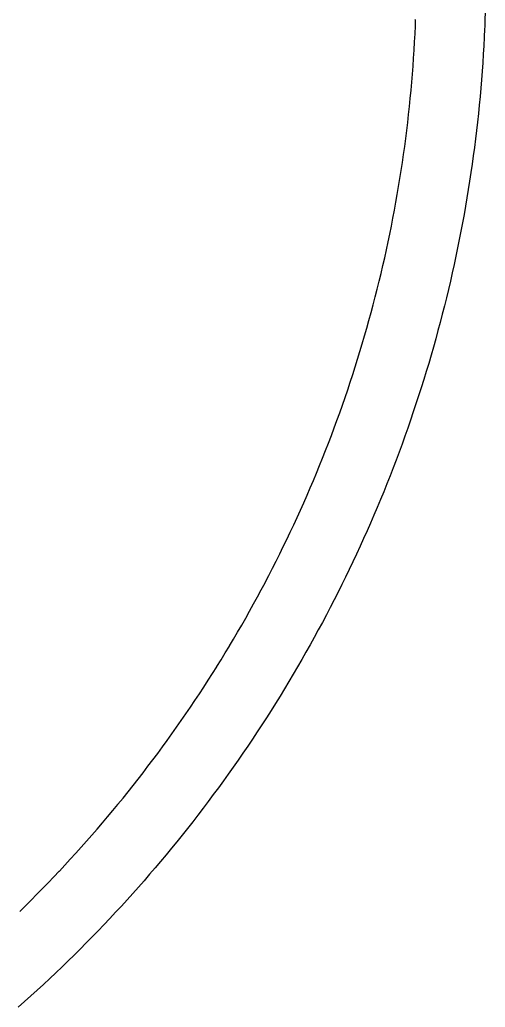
# Model space of a CAD drawing. Header units: millimetres. Extents: x -135 to 135, y -135 to 135.
# Drawn here: x 89.6 to 134.9, y -101.1 to -4.9 of the extents above; entities that cross this region are included whole.
import ezdxf

# ---------------------------------------------------------------- set-up
doc = ezdxf.new("R2010")
doc.units = ezdxf.units.MM
doc.layers.add('CUT_INNER', color=6, linetype='Continuous')
doc.layers.add('CUT_OUTER', color=1, linetype='Continuous')

msp = doc.modelspace()

# ---------------------------------------------------------------- linework, layer by layer
at = {"layer": 'CUT_INNER'}
msp.add_lwpolyline([(89.5673, -91.7919), (90.1277, -91.2417), (90.1288, -91.2406), (90.6859, -90.687), (90.687, -90.6859), (91.2406, -90.1288), (91.2417, -90.1277), (91.7919, -89.5673), (91.793, -89.5662), (92.3398, -89.0024), (92.3409, -89.0013), (92.8842, -88.4341), (92.8852, -88.433), (93.425, -87.8625), (93.4261, -87.8614), (93.9624, -87.2876), (93.9634, -87.2865), (94.4962, -86.7095), (94.4972, -86.7083), (95.0265, -86.128), (95.0275, -86.1269), (95.5531, -85.5433), (95.5542, -85.5422), (96.0762, -84.9554), (96.0772, -84.9542), (96.5957, -84.3643), (96.5967, -84.3631), (97.1115, -83.77), (97.1125, -83.7688), (97.6237, -83.1726), (97.6247, -83.1714), (98.1322, -82.572), (98.1332, -82.5708), (98.637, -81.9683), (98.638, -81.9671), (99.1381, -81.3615), (99.1391, -81.3603), (99.6355, -80.7517), (99.6364, -80.7505), (100.1291, -80.1388), (100.13, -80.1376), (100.6189, -79.5229), (100.6199, -79.5217), (101.105, -78.9041), (101.1059, -78.9028), (101.5872, -78.2822), (101.5881, -78.281), (102.0656, -77.6574), (102.0665, -77.6562), (102.5402, -77.0297), (102.5411, -77.0284), (103.0109, -76.3991), (103.0118, -76.3978), (103.4777, -75.7655), (103.4786, -75.7643), (103.9407, -75.1292), (103.9416, -75.128), (104.3997, -74.49), (104.4006, -74.4888), (104.8548, -73.848), (104.8557, -73.8468), (105.306, -73.2033), (105.3068, -73.202), (105.7531, -72.5557), (105.754, -72.5545), (106.1963, -71.9055), (106.1972, -71.9042), (106.6355, -71.2525), (106.6364, -71.2512), (107.0707, -70.5969), (107.0716, -70.5956), (107.5019, -69.9386), (107.5027, -69.9373), (107.929, -69.2776), (107.9298, -69.2763), (108.3521, -68.6141), (108.3529, -68.6128), (108.771, -67.948), (108.7718, -67.9467), (109.1859, -67.2793), (109.1867, -67.278), (109.5967, -66.6081), (109.5975, -66.6067), (110.0033, -65.9343), (110.0041, -65.933), (110.4058, -65.2581), (110.4066, -65.2568), (110.8041, -64.5795), (110.8049, -64.5781), (111.1983, -63.8984), (111.1991, -63.897), (111.5883, -63.2149), (111.589, -63.2135), (111.9741, -62.529), (111.9748, -62.5276), (112.3556, -61.8407), (112.3564, -61.8394), (112.733, -61.1502), (112.7337, -61.1488), (113.106, -60.4573), (113.1068, -60.456), (113.4749, -59.7622), (113.4756, -59.7608), (113.8394, -59.0648), (113.8401, -59.0634), (114.1997, -58.3652), (114.2004, -58.3638), (114.5557, -57.6633), (114.5564, -57.662), (114.9073, -56.9594), (114.908, -56.958), (115.2547, -56.2532), (115.2553, -56.2518), (115.5977, -55.545), (115.5983, -55.5436), (115.9363, -54.8346), (115.937, -54.8332), (116.2706, -54.1222), (116.2712, -54.1208), (116.6005, -53.4078), (116.6011, -53.4064), (116.926, -52.6913), (116.9266, -52.6899), (117.2471, -51.9729), (117.2477, -51.9715), (117.5638, -51.2525), (117.5644, -51.2511), (117.876, -50.5302), (117.8767, -50.5288), (118.1839, -49.806), (118.1845, -49.8045), (118.4873, -49.0799), (118.4878, -49.0784), (118.7862, -48.3519), (118.7868, -48.3505), (119.0806, -47.6221), (119.0812, -47.6207), (119.3706, -46.8906), (119.3711, -46.8892), (119.656, -46.1573), (119.6566, -46.1558), (119.937, -45.4222), (119.9376, -45.4208), (120.2135, -44.6854), (120.214, -44.684), (120.4854, -43.947), (120.4859, -43.9455), (120.7528, -43.2068), (120.7533, -43.2054), (121.0156, -42.4651), (121.0161, -42.4637), (121.2739, -41.7218), (121.2744, -41.7203), (121.5276, -40.9769), (121.5281, -40.9754), (121.7767, -40.2304), (121.7772, -40.229), (122.0213, -39.4824), (122.0218, -39.481), (122.2613, -38.733), (122.2617, -38.7315), (122.4966, -37.9821), (122.4971, -37.9806), (122.7274, -37.2297), (122.7278, -37.2283), (122.9535, -36.476), (122.9539, -36.4745), (123.175, -35.7209), (123.1754, -35.7194), (123.3919, -34.9644), (123.3923, -34.963), (123.6041, -34.2066), (123.6045, -34.2052), (123.8116, -33.4476), (123.812, -33.4461), (124.0145, -32.6873), (124.0149, -32.6858), (124.2128, -31.9257), (124.2131, -31.9242), (124.4063, -31.163), (124.4067, -31.1615), (124.5952, -30.399), (124.5956, -30.3975), (124.7794, -29.6339), (124.7797, -29.6325), (124.9589, -28.8678), (124.9592, -28.8663), (125.1336, -28.1005), (125.134, -28.099), (125.3037, -27.3321), (125.304, -27.3306), (125.469, -26.5628), (125.4694, -26.5613), (125.6297, -25.7924), (125.63, -25.7909), (125.7856, -25.0211), (125.7859, -25.0196), (125.9367, -24.2488), (125.937, -24.2473), (126.0831, -23.4756), (126.0834, -23.4741), (126.2248, -22.7015), (126.2251, -22.7), (126.3617, -21.9266), (126.362, -21.9251), (126.4939, -21.1509), (126.4941, -21.1494), (126.6213, -20.3743), (126.6215, -20.3728), (126.7439, -19.597), (126.7441, -19.5955), (126.8618, -18.8189), (126.862, -18.8174), (126.9749, -18.0402), (126.9751, -18.0387), (127.0832, -17.2607), (127.0834, -17.2592), (127.1867, -16.4806), (127.1869, -16.4791), (127.2854, -15.6999), (127.2856, -15.6984), (127.3793, -14.9186), (127.3795, -14.9171), (127.4685, -14.1368), (127.4687, -14.1352), (127.5528, -13.3544), (127.553, -13.3528), (127.6324, -12.5715), (127.6325, -12.5699), (127.7071, -11.7881), (127.7072, -11.7866), (127.777, -11.0043), (127.7772, -11.0027), (127.8421, -10.22), (127.8423, -10.2185), (127.9024, -9.4354), (127.9026, -9.4339), (127.9579, -8.6504), (127.958, -8.6489), (128.0086, -7.8651), (128.0087, -7.8636), (128.0544, -7.0796), (128.0545, -7.078), (128.0955, -6.2937), (128.0956, -6.2922), (128.1317, -5.5076), (128.1317, -5.5061), (128.1488, -5.079), (128.1485, -5.054), (128.1458, -5.0291), (128.1406, -5.0047), (128.1329, -4.9809), (128.1229, -4.9579), (128.1107, -4.9361), (128.0964, -4.9156), (128.0801, -4.8967)], dxfattribs=at)
at = {"layer": 'CUT_OUTER'}
msp.add_lwpolyline([(134.9365, -4.1411), (134.9085, -4.969), (134.8861, -5.5302), (134.8833, -5.5998), (134.8755, -5.7959), (134.8374, -6.6234), (134.7942, -7.4506), (134.746, -8.2775), (134.6927, -9.1042), (134.6343, -9.9305), (134.5708, -10.7564), (134.5023, -11.5819), (134.4287, -12.4069), (134.35, -13.2316), (134.2663, -14.0557), (134.1775, -14.8792), (134.0837, -15.7023), (133.9848, -16.5247), (133.8809, -17.3465), (133.772, -18.1676), (133.658, -18.9881), (133.5389, -19.8079), (133.4149, -20.6269), (133.2858, -21.4451), (133.1517, -22.2625), (133.0126, -23.0791), (132.8685, -23.8948), (132.7194, -24.7096), (132.5653, -25.5235), (132.4062, -26.3364), (132.2421, -27.1484), (132.073, -27.9593), (131.899, -28.7691), (131.72, -29.5779), (131.536, -30.3856), (131.3471, -31.1921), (131.1532, -31.9974), (130.9544, -32.8016), (130.7507, -33.6045), (130.542, -34.4061), (130.3284, -35.2065), (130.11, -36.0055), (129.8866, -36.8031), (129.6583, -37.5994), (129.4252, -38.3943), (129.1872, -39.1877), (128.9443, -39.9796), (128.6965, -40.7701), (128.444, -41.559), (128.1865, -42.3463), (127.9243, -43.132), (127.6572, -43.9162), (127.3854, -44.6986), (127.1087, -45.4794), (126.8273, -46.2585), (126.541, -47.0358), (126.25, -47.8114), (125.9543, -48.5851), (125.6538, -49.357), (125.3486, -50.1271), (125.0387, -50.8953), (124.724, -51.6616), (124.4047, -52.4259), (124.0807, -53.1882), (123.752, -53.9486), (123.4186, -54.7069), (123.0806, -55.4631), (122.738, -56.2173), (122.3907, -56.9693), (122.0389, -57.7192), (121.6824, -58.467), (121.3214, -59.2125), (120.9558, -59.9558), (120.5856, -60.6968), (120.2109, -61.4356), (119.8317, -62.172), (119.448, -62.9061), (119.0597, -63.6379), (118.667, -64.3672), (118.2698, -65.0941), (117.8682, -65.8186), (117.4621, -66.5406), (117.0516, -67.2601), (116.6367, -67.977), (116.2174, -68.6914), (115.7938, -69.4032), (115.3657, -70.1124), (114.9334, -70.819), (114.4967, -71.5228), (114.0556, -72.224), (113.6103, -72.9225), (113.1608, -73.6182), (112.7069, -74.3112), (112.2488, -75.0013), (111.7865, -75.6887), (111.32, -76.3732), (110.8493, -77.0548), (110.3744, -77.7335), (109.8953, -78.4093), (109.4122, -79.0821), (108.9249, -79.7519), (108.4335, -80.4188), (107.938, -81.0826), (107.4384, -81.7434), (106.9349, -82.4011), (106.4272, -83.0557), (105.9156, -83.7071), (105.4, -84.3554), (104.8804, -85.0006), (104.3569, -85.6425), (103.8294, -86.2812), (103.2981, -86.9167), (102.7628, -87.5489), (102.2237, -88.1778), (101.6807, -88.8033), (101.1339, -89.4256), (100.5833, -90.0444), (100.0289, -90.6599), (99.4708, -91.2719), (98.9088, -91.8806), (98.3432, -92.4857), (97.7739, -93.0874), (97.2009, -93.6856), (96.6242, -94.2802), (96.0439, -94.8713), (95.46, -95.4589), (94.8724, -96.0428), (94.2813, -96.6231), (93.6867, -97.1998), (93.0885, -97.7728), (92.4869, -98.3422), (91.8817, -98.9078), (91.2731, -99.4697), (90.661, -100.0279), (90.0456, -100.5823), (89.4267, -101.1329)], dxfattribs=at)

doc.saveas('drawing.dxf')
